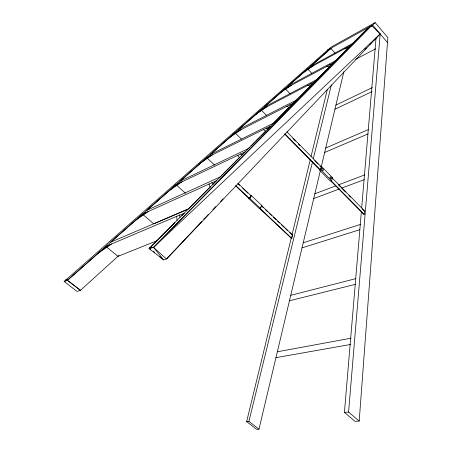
<?xml version="1.0" encoding="UTF-8"?>
<svg xmlns="http://www.w3.org/2000/svg" width="452" height="452" viewBox="0 0 452 452"><rect width="100%" height="100%" fill="white"/><g stroke="black" fill="none" stroke-linecap="round" stroke-linejoin="round"><path stroke-width="0.68" d="M361.397 211.344L344.418 412.405L355.012 421.326L359.199 421.061L387.861 37.623L375.143 22.6L330.807 47.274L64.139 281.455L76.998 291.41L80.445 290.331L118.983 255.408M330.83 181.003L363.781 214.457L364.171 214.304L364.459 210.807L332.254 178.003L332.638 177.828L321.767 166.748L320.999 167.11L320.016 166.104M361.69 207.824L376.058 37.697M359.199 421.061L348.588 412.088L380.177 33.956L371.68 25.651L368.674 27.487L331.271 65.15M291.257 237.961L246.645 421.62L256.685 429.4L258.973 429.163L320.327 170.749M321.293 166.681L343.859 71.636M292.088 234.537L310.23 159.838M311.061 156.409L327.372 89.253M258.973 429.163L248.916 421.354L312.575 161.601M313.247 158.861L331.389 84.84M291.772 238.334L260.024 208.445L261.572 205.637L292.608 234.955L291.772 238.334L291.472 238.413L292.303 235.034L289.76 232.633M321.767 166.748L320.683 169.556L319.524 170.099L330.446 181.179L331.604 180.653L332.638 177.828M249.905 197.095L248.95 198.773L259.431 208.638L260.324 208.355L261.866 205.547L251.419 195.676L250.538 195.976M250.199 196.993L250.832 195.874M248.95 198.773L249.832 198.479L251.419 195.676M149.657 248.623L149.081 248.594L368.764 27.273L153.544 247.397L149.081 248.594L163.731 259.934L166.511 259.007L380.177 33.956L153.544 247.397L149.516 247.95L150.731 249.866M201.79 221.474L166.511 259.007L153.544 247.397L371.68 25.651M203.722 219.418L208.558 214.276M212.903 209.649L215.807 206.564M220.638 201.422L223.051 198.852M210.434 154.494L273.782 123.023L310.79 85.773M375.143 22.6L372.663 25.109L369.244 27.148M149.081 248.594L174.907 222.593M181.845 215.604L184.326 213.107L105.825 246.419L117.949 256.352L157.29 240.611M210.632 186.619L188.563 208.835L110.599 242.221L142.589 214.22M212.598 184.642L216.519 180.693L142.504 214.141L153.793 223.87L187.902 209.219M239.679 157.375L220.282 176.907L146.855 210.31L176.077 184.738M241.667 155.369L243.159 153.866M249.493 147.488L248.504 148.488L180.06 181.235M250.979 145.996L254.939 142.007M255.928 141.013L259.889 137.029M260.877 136.029L265.821 131.046M267.804 129.057L270.691 125.984L206.7 157.641L214.638 165.116M273.788 123.029L289.438 107.271M291.393 105.305L293.766 102.762L234.95 132.775L241.351 139.041M312.264 84.292L314.643 81.744L261.036 109.819L266.431 115.305M330.299 66.133L317.185 79.332L264.222 107.147M364.753 49.392L366.244 47.895M369.73 44.409L371.222 42.917M373.708 40.431L380.177 33.956M67.421 280.217L80.445 290.331L65.992 279.302L67.421 280.217L331.005 48.234M67.551 280.11L64.139 281.455L67.523 280.296L100.135 251.594M102.237 249.741L105.921 246.498M180.585 180.772L206.779 157.714M210.96 154.03L235.023 132.848M261.103 109.892L238.323 129.803L296.489 100.022M264.748 106.683L285.252 88.632M307.676 68.89L288.077 86.016L335.949 60.438M310.891 66.06L330.875 48.471L335.034 53.121M304.897 71.213L311.196 66.868M303.072 72.817L313.609 65.557M282.263 91.135L288.794 86.631M280.302 92.863L291.224 85.332M257.883 112.593L264.663 107.921M255.764 114.458L267.098 106.644M231.543 135.775L238.588 130.916M229.254 137.792L241.035 129.673M202.999 160.895L210.333 155.844M200.513 163.082L212.779 154.629M171.969 188.207L179.613 182.941M169.257 190.591L182.049 181.783M138.103 218.017L146.086 212.513M135.137 220.621L148.505 211.417M100.994 250.674L109.356 244.916M97.739 253.538L111.729 243.905M355.752 59.246L375.68 48.788M330.875 48.471L327.491 50.189L372.663 25.109L387.505 42.578M335.915 105.09L372.386 87.569M334.926 109.26L372.069 91.586M325.728 147.996L368.34 129.583M324.677 152.443L367.996 133.945M364.459 210.807L364.069 210.965L362.114 208.977M314.858 193.795L335.859 185.834M338.48 184.84L364.736 174.884M313.728 198.547L339.373 188.97M341.345 188.23L364.357 179.636M303.224 242.786L360.775 224.328M261.572 205.637L261.866 205.547M302.015 247.877L359.69 229.729M292.303 235.034L292.608 234.955M290.755 295.32L355.741 278.664M289.455 300.778L355.374 284.342M277.347 351.786L351.108 338.186M275.952 357.662L350.599 344.469M246.645 421.62L248.916 421.354M344.418 412.405L348.588 412.088M347.006 47.341L348.887 47.279M344.384 48.771L347.481 48.692M329.576 64.805L331.35 64.93M326.898 66.235L329.819 66.472M310.501 83.914L312.146 84.264M307.761 85.349L310.462 85.959M289.534 104.92L291.003 105.536M286.737 106.344L289.15 107.406M65.992 279.302L67.523 280.296M266.375 128.119L267.635 129.057M263.527 129.532L265.573 131.131M153.522 251.329L154.578 252.216M159.85 256.657L163.731 259.934L153.544 247.397M185.506 193.247L175.992 184.665L245.148 151.866M249.832 198.479L260.324 208.355M235.69 185.54L249.538 198.575L251.126 195.772L237.905 183.286M235.91 186.128L249.244 198.677M259.73 208.541L291.472 238.413M238.119 183.874L239.645 185.314M242.696 188.196L247.781 192.993M261.273 205.733L263.307 207.654M265.341 209.575L267.889 211.977M269.415 213.417L271.449 215.338M273.483 217.259L276.025 219.661M277.551 221.101L279.585 223.028M281.619 224.949L284.167 227.35M285.692 228.791L287.726 230.712M320.683 169.556L331.604 180.653M284.929 133.815L320.298 169.737L321.383 166.929L286.873 131.764M331.214 180.828L364.171 214.304M284.551 134.018L319.914 169.918M292.902 138.493L295.365 141.001M298.326 144.013L299.806 145.521M314.592 160.584L318.044 164.099M338.209 184.636L340.65 187.117M342.599 189.105L345.526 192.089M348.944 195.563L350.407 197.055M290.105 93.728L285.184 88.564L333.7 62.709M311.818 73.377L307.614 68.823L351.034 45.251M310.366 66.523L353.097 43.177M240.667 153.872L241.656 155.205M237.769 155.256L239.362 157.522M211.965 182.631L212.609 184.444M209.022 183.964L210.033 187.038M179.71 214.943L179.913 217.355M176.732 216.209L176.998 220.288M321.864 169.059A1.068 0.644 65 0 0 322.886 170.551A1.068 0.644 65 0 0 323.044 169.025A1.068 0.644 65 0 0 321.864 169.059M330.045 177.387A1.062 0.638 65.6 0 0 331.062 178.868A1.062 0.638 65.6 0 0 331.203 177.337A1.062 0.638 65.6 0 0 330.045 177.387"/></g></svg>
